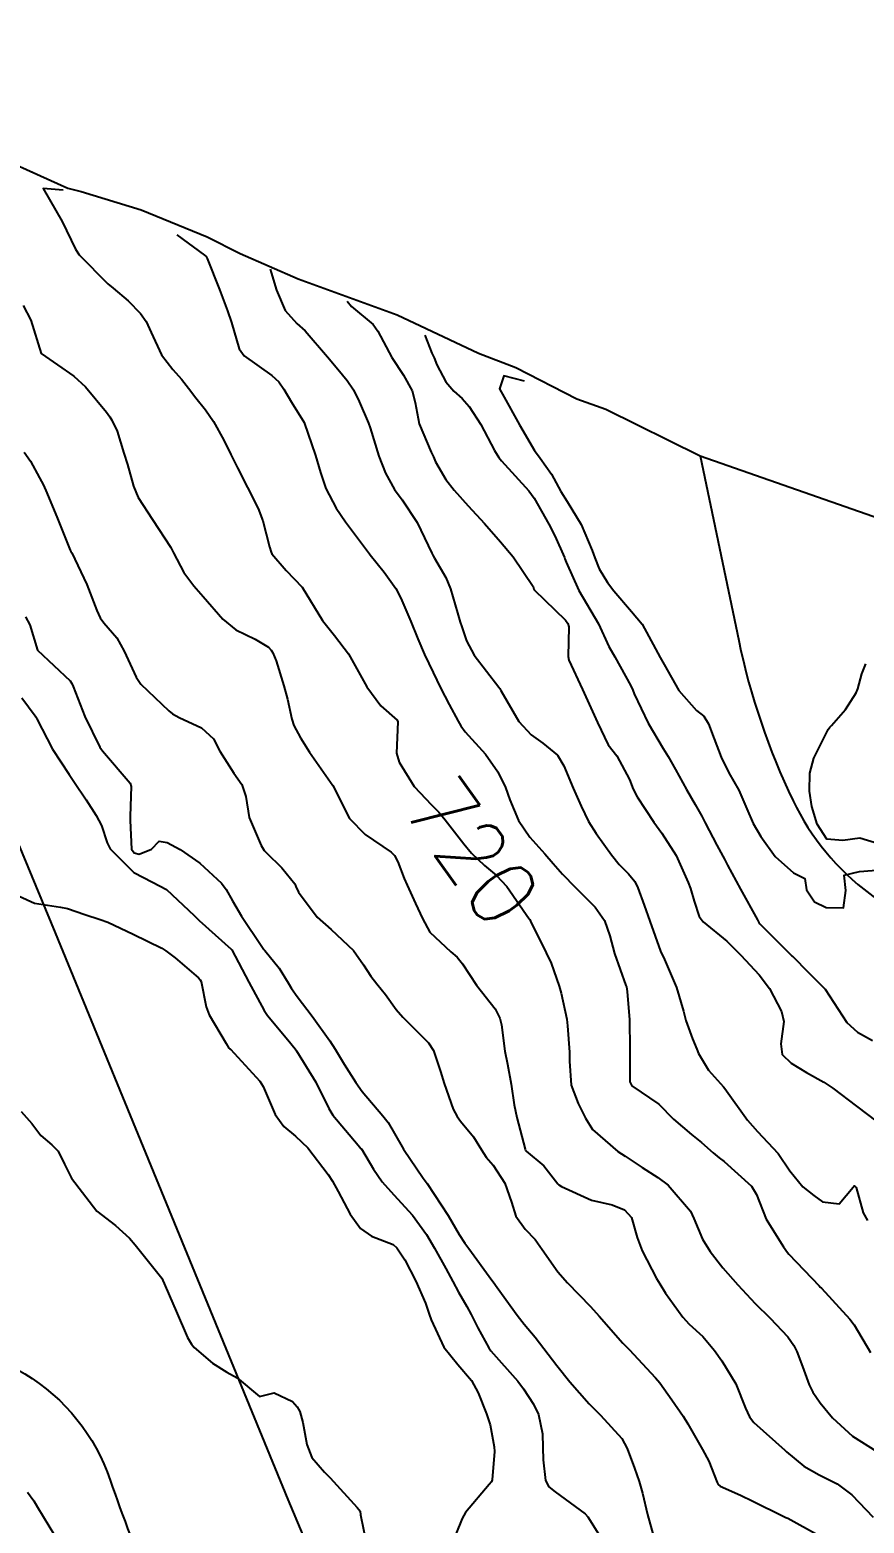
# Model space of a CAD drawing. Header units: metres. Extents: x 298520 to 308411, y 7433745 to 7450750.
# Drawn here: x 302659.7 to 302710.3, y 7441476.3 to 7441566.9 of the extents above; entities that cross this region are included whole.
import ezdxf
from ezdxf.enums import TextEntityAlignment as Align

# ---------------------------------------------------------------- set-up
doc = ezdxf.new("R2010")
doc.units = ezdxf.units.M
doc.header["$LTSCALE"] = 10
for name, color, linetype in [('Area', 45, 'Continuous'), ('Cotas', 45, 'Continuous'), ('Curvas de Nivel 1m', 11, 'Continuous'), ('Curvas de Nivel 5m', 15, 'Continuous'), ('Hidrografia', 140, 'Continuous'), ('Vias Primárias', 230, 'Continuous')]:
    doc.layers.add(name, color=color, linetype=linetype)
doc.styles.add('Style-STANDARD', font='STANDARD.shx')

msp = doc.modelspace()

# ---------------------------------------------------------------- linework, layer by layer
at = {"layer": 'Area'}
msp.add_polyline3d([(302656.337, 7441559.816, 721.219), (302661.981, 7441557.255, 720.468), (302662.79, 7441557.057, 720.236), (302666.432, 7441555.94, 719.958), (302670.438, 7441554.3, 719.59), (302672.439, 7441553.29, 719.191), (302675.958, 7441551.756, 718.719), (302681.96, 7441549.584, 717.849), (302686.893, 7441547.243, 716.49), (302689.166, 7441546.389, 715.93), (302692.849, 7441544.488, 714.67), (302694.616, 7441543.86, 715.09), (302700.336, 7441541.025, 714.2), (302714.164, 7441536.181, 718.668)], dxfattribs=at)
at = {"layer": 'Curvas de Nivel 1m', "flags": 128}
for points, elevation in [([(302668.603, 7441554.43), (302670.286, 7441553.201), (302670.378, 7441553.121), (302670.441, 7441552.993), (302671.181, 7441551.112), (302671.68, 7441549.827), (302671.918, 7441549.105), (302672.369, 7441547.511), (302672.674, 7441547.097), (302674.351, 7441545.888), (302674.782, 7441545.508), (302675.095, 7441545.069), (302675.551, 7441544.278), (302676.323, 7441543.05), (302677.007, 7441541.043), (302677.307, 7441540.015), (302677.633, 7441539.036), (302678.255, 7441537.852), (302678.833, 7441537.024), (302680.224, 7441535.16), (302680.283, 7441535.069), (302680.33, 7441535.008), (302681.183, 7441533.966), (302681.875, 7441532.985), (302682.194, 7441532.389), (302682.795, 7441530.974), (302683.209, 7441529.923), (302683.619, 7441528.965), (302684.137, 7441527.883), (302684.59, 7441526.953), (302685.111, 7441525.943), (302685.655, 7441524.937), (302685.815, 7441524.649), (302686.096, 7441524.278), (302687.313, 7441522.918), (302688.067, 7441521.848), (302688.542, 7441520.905), (302688.786, 7441520.162), (302689.325, 7441518.897), (302690.018, 7441517.891), (302690.913, 7441516.876), (302691.432, 7441516.303), (302691.991, 7441515.646), (302692.751, 7441514.852), (302693.971, 7441513.642), (302694.543, 7441512.834), (302694.869, 7441511.911), (302695.134, 7441510.828), (302695.837, 7441508.898), (302695.862, 7441508.821), (302695.908, 7441508.523), (302696.043, 7441506.818), (302696.078, 7441505.03), (302696.072, 7441504.817), (302696.082, 7441503.053), (302696.199, 7441502.815), (302697.826, 7441501.691), (302698.723, 7441500.781), (302699.804, 7441499.85), (302700.414, 7441499.375), (302701.134, 7441498.75), (302701.495, 7441498.449), (302701.788, 7441498.221), (302703.451, 7441496.723), (302703.765, 7441496.22), (302704.345, 7441494.714), (302705.385, 7441493.045), (302705.642, 7441492.701), (302705.721, 7441492.605), (302707.547, 7441490.672), (302707.621, 7441490.599), (302707.691, 7441490.525), (302709.419, 7441488.653), (302709.67, 7441488.314), (302710.671, 7441486.64)], 719), ([(302674.263, 7441552.35), (302674.312, 7441552.135), (302674.647, 7441551.076), (302675.175, 7441549.843), (302675.869, 7441549.058), (302676.386, 7441548.595), (302677.744, 7441547.036), (302678.355, 7441546.287), (302678.923, 7441545.596), (302679.307, 7441545.016), (302679.65, 7441544.324), (302680.224, 7441543.001), (302680.319, 7441542.718), (302680.855, 7441540.994), (302681.256, 7441539.968), (302681.801, 7441538.987), (302682.264, 7441538.357), (302683.18, 7441536.971), (302684.063, 7441535.123), (302684.139, 7441534.961), (302684.221, 7441534.816), (302684.911, 7441533.651), (302685.203, 7441532.945), (302685.623, 7441531.497), (302685.783, 7441530.936), (302685.875, 7441530.64), (302686.162, 7441529.796), (302686.627, 7441528.925), (302688.124, 7441526.999), (302688.185, 7441526.909), (302688.248, 7441526.783), (302689.339, 7441524.898), (302690.095, 7441524.096), (302690.804, 7441523.593), (302691.683, 7441522.866), (302692.073, 7441522.22), (302692.643, 7441520.854), (302693.117, 7441519.775), (302693.56, 7441518.845), (302694.022, 7441518.122), (302694.959, 7441516.826), (302695.418, 7441516.239), (302695.991, 7441515.659), (302696.374, 7441515.202), (302696.558, 7441514.811), (302696.94, 7441513.773), (302697.287, 7441512.8), (302697.936, 7441510.985), (302698.019, 7441510.789), (302698.106, 7441510.614), (302698.901, 7441508.78), (302699.328, 7441507.339), (302699.469, 7441506.774), (302699.872, 7441505.658), (302700.132, 7441505.032), (302700.237, 7441504.764), (302700.852, 7441503.755), (302701.759, 7441502.741), (302701.841, 7441502.64), (302703.219, 7441500.726), (302703.806, 7441500.04), (302705.074, 7441498.707), (302705.777, 7441497.657), (302706.565, 7441496.688), (302707.226, 7441496.146), (302707.754, 7441495.775), (302708.768, 7441495.644), (302709.616, 7441496.651), (302709.683, 7441496.732), (302709.763, 7441496.686), (302709.791, 7441496.65), (302710.217, 7441495.113), (302710.483, 7441494.639)], 718), ([(302678.933, 7441550.41), (302679.183, 7441550.091), (302680.501, 7441548.999), (302680.789, 7441548.594), (302681.637, 7441546.987), (302682.352, 7441545.922), (302682.881, 7441544.975), (302683.055, 7441544.254), (302683.289, 7441542.97), (302684.018, 7441541.242), (302684.156, 7441540.961), (302684.29, 7441540.664), (302684.922, 7441539.593), (302685.411, 7441538.943), (302686.259, 7441537.997), (302687.25, 7441536.92), (302688.232, 7441535.8), (302688.988, 7441534.902), (302690.205, 7441533.087), (302690.247, 7441532.933), (302690.275, 7441532.889), (302692.176, 7441531.063), (302692.316, 7441530.859), (302692.373, 7441530.656), (302692.331, 7441528.858), (302692.375, 7441528.633), (302693.198, 7441526.849), (302694.103, 7441524.84), (302694.75, 7441523.491), (302695.278, 7441522.822), (302696.062, 7441521.386), (302696.28, 7441520.808), (302696.514, 7441520.34), (302697.526, 7441518.795), (302698.023, 7441518.125), (302698.874, 7441516.781), (302699.619, 7441515.141), (302699.757, 7441514.772), (302699.975, 7441514.011), (302700.273, 7441513.072), (302700.515, 7441512.762), (302701.946, 7441511.59), (302702.809, 7441510.731), (302703.921, 7441509.545), (302704.551, 7441508.714), (302705.273, 7441507.325), (302705.411, 7441506.705), (302705.226, 7441505.35), (302705.317, 7441504.705), (302705.858, 7441504.18), (302706.778, 7441503.612), (302707.846, 7441503.021), (302708.391, 7441502.665), (302709.827, 7441501.574), (302711.067, 7441500.631)], 717), ([(302659.284, 7441550.139), (302659.742, 7441549.25), (302660.363, 7441547.24), (302662.349, 7441545.858), (302663.066, 7441545.213), (302664.328, 7441543.674), (302664.525, 7441543.397), (302664.658, 7441543.195), (302664.976, 7441542.527), (302665.376, 7441541.184), (302665.613, 7441540.507), (302665.967, 7441539.175), (302666.263, 7441538.488), (302667.129, 7441537.161), (302668.226, 7441535.467), (302668.344, 7441535.268), (302668.401, 7441535.147), (302669.014, 7441533.941), (302669.629, 7441533.129), (302670.193, 7441532.486), (302671.398, 7441531.108), (302672.167, 7441530.478), (302673.34, 7441529.909), (302674.156, 7441529.419), (302674.318, 7441529.241), (302674.414, 7441529.076), (302674.625, 7441528.594), (302675.096, 7441527.065), (302675.311, 7441526.258), (302675.568, 7441525.058), (302675.698, 7441524.655), (302676.092, 7441523.926), (302676.651, 7441523.044), (302678.053, 7441521.03), (302679.069, 7441519.02), (302680.019, 7441518.061), (302681.596, 7441516.986), (302681.804, 7441516.786), (302681.997, 7441516.392), (302682.39, 7441515.379), (302682.56, 7441514.974), (302683.083, 7441513.858), (302683.491, 7441512.965), (302683.951, 7441512.137), (302685.207, 7441510.941), (302685.603, 7441510.608), (302685.926, 7441510.2), (302686.777, 7441508.921), (302687.899, 7441507.488), (302688.193, 7441506.907), (302688.281, 7441506.512), (302688.488, 7441504.904), (302688.645, 7441504.112), (302688.881, 7441502.9), (302689.063, 7441501.659), (302689.222, 7441500.896), (302689.72, 7441498.964), (302689.75, 7441498.89), (302689.792, 7441498.837), (302690.864, 7441497.954), (302691.711, 7441496.861), (302691.772, 7441496.796), (302691.937, 7441496.692), (302693.758, 7441495.87), (302694.999, 7441495.583), (302695.75, 7441495.293), (302696.165, 7441494.814), (302696.525, 7441493.602), (302696.82, 7441492.804), (302697.698, 7441491.129), (302697.885, 7441490.788), (302698.242, 7441490.229), (302699.282, 7441488.774), (302699.669, 7441488.349), (302700.502, 7441487.598), (302701.204, 7441486.747), (302701.644, 7441486.124), (302702.509, 7441484.731), (302703.088, 7441483.245), (302703.322, 7441482.723), (302703.598, 7441482.384), (302705.473, 7441480.701), (302705.572, 7441480.607), (302706.617, 7441479.738), (302707.558, 7441479.204), (302708.642, 7441478.659), (302709.546, 7441478.007), (302710.84, 7441476.637)], 721), ([(302683.633, 7441548.34), (302684.072, 7441547.258), (302684.197, 7441546.962), (302684.359, 7441546.541), (302684.912, 7441545.515), (302685.408, 7441544.944), (302685.899, 7441544.498), (302686.334, 7441544.025), (302687.028, 7441542.923), (302687.861, 7441541.352), (302688.125, 7441540.912), (302688.291, 7441540.718), (302689.951, 7441538.893), (302690.266, 7441538.458), (302691.164, 7441536.876), (302691.526, 7441536.161), (302692.104, 7441534.862), (302692.137, 7441534.776), (302692.22, 7441534.568), (302692.975, 7441532.852), (302694.173, 7441530.84), (302694.796, 7441529.467), (302695.154, 7441528.825), (302696.127, 7441527.075), (302696.245, 7441526.809), (302696.334, 7441526.594), (302697.178, 7441524.799), (302698.088, 7441523.263), (302698.393, 7441522.787), (302698.849, 7441522.005), (302699.517, 7441520.775), (302700.044, 7441519.873), (302700.444, 7441519.171), (302700.647, 7441518.761), (302701.358, 7441517.404), (302701.708, 7441516.744), (302701.807, 7441516.549), (302701.998, 7441516.202), (302702.79, 7441514.732), (302703.811, 7441512.875), (302703.898, 7441512.721), (302703.962, 7441512.642), (302705.898, 7441510.7), (302705.933, 7441510.664), (302706.918, 7441509.68), (302707.913, 7441508.67), (302709.237, 7441506.656), (302709.877, 7441506.053), (302710.793, 7441505.557)], 716), ([(302659.339, 7441541.254), (302659.728, 7441540.689), (302660.277, 7441539.692), (302660.507, 7441539.238), (302660.717, 7441538.784), (302661.362, 7441537.229), (302662.138, 7441535.307), (302662.175, 7441535.22), (302662.222, 7441535.132), (302663.131, 7441533.211), (302663.753, 7441531.631), (302663.947, 7441531.202), (302664.17, 7441530.891), (302664.956, 7441529.983), (302665.4, 7441529.181), (302666.129, 7441527.591), (302666.414, 7441527.167), (302668.107, 7441525.548), (302668.327, 7441525.368), (302668.748, 7441525.144), (302670.097, 7441524.521), (302670.822, 7441523.851), (302671.212, 7441523.113), (302672.063, 7441521.783), (302672.531, 7441521.095), (302672.777, 7441520.362), (302672.982, 7441519.091), (302673.717, 7441517.382), (302673.905, 7441517.081), (302674.011, 7441516.964), (302674.966, 7441516.039), (302675.749, 7441515.054), (302675.825, 7441514.896), (302675.978, 7441514.553), (302677.108, 7441513.039), (302677.952, 7441512.282), (302679.317, 7441511.016), (302679.924, 7441510.154), (302680.369, 7441509.455), (302680.736, 7441508.998), (302681.255, 7441508.338), (302681.897, 7441507.432), (302682.298, 7441506.976), (302683.87, 7441505.406), (302684.162, 7441504.956), (302684.582, 7441503.681), (302684.812, 7441502.945), (302685.363, 7441501.401), (302685.599, 7441500.942), (302685.81, 7441500.673), (302686.594, 7441499.721), (302687.077, 7441498.921), (302687.358, 7441498.485), (302687.784, 7441498.001), (302688.491, 7441496.903), (302688.902, 7441495.752), (302689.161, 7441494.896), (302689.735, 7441494.121), (302690.333, 7441493.485), (302690.766, 7441492.874), (302691.703, 7441491.525), (302692.298, 7441490.854), (302693.679, 7441489.422), (302694.205, 7441488.835), (302695.657, 7441487.198), (302695.841, 7441487.004), (302696.03, 7441486.814), (302697.628, 7441485.102), (302697.889, 7441484.787), (302698.623, 7441483.77), (302699.317, 7441482.773), (302699.596, 7441482.311), (302700.475, 7441480.756), (302700.856, 7441480.041), (302701.37, 7441478.743), (302701.426, 7441478.617), (302701.551, 7441478.526), (302702.783, 7441477.969), (302703.542, 7441477.606), (302705.366, 7441476.702), (302705.532, 7441476.627), (302705.651, 7441476.578), (302707.516, 7441475.554)], 722), ([(302659.415, 7441531.251), (302659.693, 7441530.771), (302660.153, 7441529.24), (302662.125, 7441527.371), (302662.232, 7441527.219), (302662.309, 7441527.03), (302663.027, 7441525.211), (302663.93, 7441523.356), (302664.023, 7441523.201), (302664.082, 7441523.12), (302665.777, 7441521.174), (302665.833, 7441520.955), (302665.767, 7441519.174), (302665.762, 7441518.906), (302665.859, 7441517.172), (302666.009, 7441516.938), (302666.319, 7441516.856), (302667.063, 7441517.159), (302667.534, 7441517.639), (302668.017, 7441517.576), (302668.794, 7441517.142), (302670.001, 7441516.314), (302671.309, 7441515.11), (302671.598, 7441514.724), (302671.972, 7441514.039), (302672.512, 7441513.095), (302673.751, 7441511.267), (302673.884, 7441511.08), (302673.932, 7441511.017), (302674.796, 7441509.941), (302675.344, 7441509.059), (302675.562, 7441508.708), (302675.905, 7441508.232), (302676.807, 7441507.041), (302677.871, 7441505.537), (302678.193, 7441505.027), (302678.745, 7441504.13), (302679.452, 7441503.014), (302679.835, 7441502.458), (302681.092, 7441500.991), (302681.414, 7441500.591), (302681.802, 7441499.926), (302682.348, 7441498.974), (302683.534, 7441497.203), (302683.716, 7441496.961), (302683.772, 7441496.88), (302685.06, 7441494.947), (302685.731, 7441493.794), (302686.062, 7441493.271), (302686.311, 7441492.931), (302687.695, 7441491.028), (302687.778, 7441490.909), (302688.028, 7441490.568), (302689.248, 7441488.894), (302689.668, 7441488.358), (302690.334, 7441487.554), (302690.859, 7441486.872), (302691.638, 7441485.853), (302692.441, 7441484.852), (302693.61, 7441483.51), (302694.295, 7441482.833), (302695.582, 7441481.406), (302695.914, 7441480.815), (302696.36, 7441479.607), (302696.635, 7441478.804), (302696.847, 7441478.101), (302697.151, 7441476.796), (302697.513, 7441475.483)], 723), ([(302659.204, 7441526.344), (302660.001, 7441525.242), (302660.043, 7441525.182), (302660.101, 7441525.073), (302661.066, 7441523.23), (302662.06, 7441521.692), (302662.395, 7441521.217), (302663.099, 7441520.152), (302663.705, 7441519.203), (302664.027, 7441518.593), (302664.379, 7441517.557), (302664.564, 7441517.192), (302665.992, 7441515.755), (302667.122, 7441515.159), (302667.979, 7441514.718), (302669.656, 7441513.133), (302669.959, 7441512.843), (302671.897, 7441511.101), (302671.916, 7441511.083), (302671.932, 7441511.055), (302672.97, 7441509.089), (302673.896, 7441507.382), (302674.013, 7441507.197), (302674.106, 7441507.077), (302675.339, 7441505.59), (302675.772, 7441505.051), (302675.813, 7441505.001), (302675.862, 7441504.931), (302677.021, 7441503.038), (302677.819, 7441501.434), (302678.07, 7441501.027), (302679.593, 7441499.214), (302679.764, 7441499.01), (302679.793, 7441498.977), (302680.533, 7441497.751), (302681.043, 7441496.991), (302681.761, 7441496.193), (302682.887, 7441494.969), (302683.731, 7441493.797), (302684.236, 7441492.955), (302684.919, 7441491.734), (302685.337, 7441490.944), (302685.686, 7441490.285), (302686.178, 7441489.432), (302686.452, 7441488.928), (302686.862, 7441488.119), (302687.52, 7441486.912), (302687.65, 7441486.741), (302689.277, 7441484.893), (302689.618, 7441484.428), (302690.222, 7441483.494), (302690.525, 7441482.876), (302690.767, 7441481.69), (302690.8, 7441480.872), (302690.817, 7441480.123), (302690.957, 7441478.869), (302691.157, 7441478.474), (302691.546, 7441478.18), (302693.358, 7441476.842), (302693.53, 7441476.664), (302694.684, 7441474.828)], 724), ([(302659.165, 7441501.256), (302659.806, 7441500.522), (302660.349, 7441499.792), (302661.009, 7441499.232), (302661.408, 7441498.845), (302661.781, 7441498.054), (302662.212, 7441497.216), (302663.743, 7441495.2), (302664.882, 7441494.331), (302665.727, 7441493.568), (302666.074, 7441493.166), (302667.693, 7441491.15), (302668.565, 7441489.141), (302669.25, 7441487.541), (302669.487, 7441487.132), (302669.65, 7441486.936), (302670.756, 7441485.994), (302671.628, 7441485.444), (302672.248, 7441485.094), (302673.612, 7441483.954), (302674.503, 7441484.182), (302675.609, 7441483.665), (302675.891, 7441483.341), (302676.051, 7441483.053), (302676.25, 7441482.394), (302676.478, 7441481.046), (302676.777, 7441480.254), (302677.556, 7441479.364), (302677.908, 7441479.026), (302679.535, 7441477.232), (302679.642, 7441477.116), (302679.714, 7441477.007), (302679.748, 7441476.788), (302680.105, 7441475.001)], 726), ([(302659.542, 7441478.153), (302659.932, 7441477.639), (302660.148, 7441477.241), (302661.172, 7441475.561)], 727)]:
    msp.add_lwpolyline(points, dxfattribs=dict(at, elevation=elevation))
at = {"layer": 'Curvas de Nivel 5m', "flags": 128}
for points, elevation in [([(302661.703, 7441557.14), (302660.483, 7441557.24), (302661.643, 7441555.228), (302662.446, 7441553.558), (302662.681, 7441553.218), (302664.417, 7441551.455), (302664.73, 7441551.195), (302665.653, 7441550.429), (302666.398, 7441549.652), (302666.74, 7441549.167), (302667.049, 7441548.497), (302667.677, 7441547.157), (302668.354, 7441546.264), (302668.878, 7441545.672), (302669.316, 7441545.135), (302669.759, 7441544.55), (302670.33, 7441543.808), (302670.825, 7441543.115), (302671.444, 7441541.971), (302671.872, 7441541.104), (302672.285, 7441540.294), (302672.885, 7441539.094), (302673.523, 7441537.818), (302673.816, 7441537.084), (302674.227, 7441535.497), (302674.317, 7441535.171), (302674.364, 7441535.078), (302675.222, 7441534.074), (302676.203, 7441533.05), (302677.438, 7441531.037), (302678.164, 7441530.132), (302679.012, 7441529.021), (302680.123, 7441527.01), (302680.972, 7441525.858), (302681.954, 7441524.982), (302682.002, 7441524.881), (302681.93, 7441522.982), (302682.075, 7441522.444), (302682.993, 7441520.971), (302684.042, 7441519.852), (302684.492, 7441519.408), (302684.873, 7441518.947), (302686.011, 7441517.483), (302686.476, 7441516.925), (302687.254, 7441516.176), (302687.989, 7441515.567), (302688.603, 7441514.904), (302689.963, 7441512.941), (302689.986, 7441512.912), (302690.001, 7441512.889), (302690.05, 7441512.8), (302691.004, 7441510.874), (302691.3, 7441510.243), (302691.789, 7441508.862), (302691.906, 7441508.423), (302692.242, 7441506.856), (302692.297, 7441506.437), (302692.422, 7441504.854), (302692.414, 7441504.298), (302692.509, 7441502.853), (302692.932, 7441501.743), (302693.392, 7441500.844), (302693.806, 7441500.155), (302695.345, 7441498.824), (302695.79, 7441498.539), (302696.828, 7441497.849), (302697.777, 7441497.244), (302698.402, 7441496.784), (302699.749, 7441495.196), (302699.96, 7441494.767), (302700.484, 7441493.512), (302700.938, 7441492.752), (302701.708, 7441491.775), (302702.619, 7441490.731), (302703.682, 7441489.606), (302704.587, 7441488.711), (302705.662, 7441487.573), (302706.02, 7441487.058), (302706.198, 7441486.692), (302706.55, 7441485.775), (302706.949, 7441484.68), (302707.167, 7441484.225), (302707.612, 7441483.571), (302708.37, 7441482.662), (302709.587, 7441481.561), (302711.048, 7441480.635)], 720), ([(302689.683, 7441545.56), (302688.439, 7441545.866), (302688.171, 7441545.085), (302688.262, 7441544.911), (302688.341, 7441544.763), (302689.383, 7441542.899), (302690.3, 7441541.353), (302690.627, 7441540.885), (302691.315, 7441539.906), (302691.893, 7441538.866), (302692.264, 7441538.259), (302693.129, 7441536.851), (302693.797, 7441535.275), (302693.942, 7441534.843), (302694.216, 7441534.177), (302694.718, 7441533.343), (302695.098, 7441532.827), (302696.184, 7441531.58), (302696.815, 7441530.804), (302697.631, 7441529.322), (302697.921, 7441528.792), (302698.147, 7441528.371), (302699.053, 7441526.781), (302700.111, 7441525.582), (302700.566, 7441525.222), (302700.853, 7441524.759), (302701.195, 7441523.855), (302701.612, 7441522.747), (302702.069, 7441521.799), (302702.677, 7441520.734), (302703.168, 7441519.602), (302703.553, 7441518.725), (302704.021, 7441517.929), (302704.883, 7441516.711), (302705.993, 7441515.723), (302706.677, 7441515.376), (302706.779, 7441514.688), (302707.271, 7441513.976), (302707.973, 7441513.632), (302709.03, 7441513.601), (302709.166, 7441514.658), (302709.064, 7441515.588), (302709.995, 7441515.814), (302711.266, 7441515.902)], 715), ([(302711.163, 7441517.486), (302710.021, 7441517.823), (302708.987, 7441517.692), (302708.019, 7441517.77), (302707.433, 7441518.679), (302707.104, 7441519.745), (302706.972, 7441520.686), (302706.984, 7441521.772), (302707.223, 7441522.683), (302708.1, 7441524.42), (302708.205, 7441524.566), (302708.305, 7441524.668), (302709.144, 7441525.628), (302709.809, 7441526.653), (302709.898, 7441526.88), (302710.14, 7441527.806), (302710.383, 7441528.412)], 715), ([(302659.032, 7441514.313), (302659.969, 7441513.89), (302661.55, 7441513.641), (302661.966, 7441513.569), (302663.018, 7441513.209), (302663.958, 7441512.905), (302664.418, 7441512.731), (302665.946, 7441512.01), (302667.684, 7441511.152), (302667.931, 7441511.002), (302668.495, 7441510.577), (302669.915, 7441509.358), (302670.023, 7441509.237), (302670.081, 7441509.127), (302670.369, 7441507.595), (302670.556, 7441507.12), (302671.594, 7441505.378), (302671.752, 7441505.102), (302671.82, 7441505.058), (302671.862, 7441505.03), (302673.642, 7441503.082), (302673.838, 7441502.775), (302674.555, 7441501.069), (302675.081, 7441500.336), (302675.8, 7441499.749), (302676.547, 7441499.042), (302677.777, 7441497.439), (302678.035, 7441497.027), (302678.385, 7441496.403), (302679.117, 7441495.016), (302679.734, 7441494.16), (302680.411, 7441493.681), (302681.725, 7441493.182), (302681.939, 7441492.978), (302682.425, 7441492.26), (302683.103, 7441490.966), (302683.68, 7441489.625), (302683.901, 7441488.958), (302684.018, 7441488.608), (302684.797, 7441486.949), (302685.637, 7441485.911), (302686.463, 7441484.927), (302686.871, 7441484.176), (302687.389, 7441482.913), (302687.593, 7441482.243), (302687.844, 7441480.907), (302687.856, 7441480.622), (302687.722, 7441478.908), (302687.681, 7441478.779), (302687.55, 7441478.632), (302686.115, 7441476.931), (302685.906, 7441476.556), (302685.513, 7441475.606)], 725)]:
    msp.add_lwpolyline(points, dxfattribs=dict(at, elevation=elevation))
at = {"layer": 'Hidrografia', "elevation": 714.2}
msp.add_lwpolyline([(302700.336, 7441541.025), (302702.676, 7441529.816, 0.060827), (302705.973, 7441520.104, 0.120818), (302710.637, 7441514.444, -0.093199), (302723.044, 7441500.961, 0.011784), (302740.918, 7441473.773, -0.193209), (302745.336, 7441454.328, 0.24945), (302748.59, 7441444.849, -0.151727), (302753.489, 7441436.261, -0.124643), (302753.184, 7441426.382, 0.022104), (302751.776, 7441420.488, 0.184987), (302756.898, 7441391.597, 0.13364), (302768.45, 7441380.534, -0.312432), (302772.114, 7441373.268, -0.005152), (302770.671, 7441363.65, 0.111738), (302772.757, 7441330.775, 0.094308), (302782.682, 7441311.429, -0.030405)], format="xyb", dxfattribs=at)
at = {"layer": 'Vias Primárias', "elevation": 722.84}
msp.add_lwpolyline([(302638.415, 7441566.861), (302643.491, 7441554.86), (302661.227, 7441512.085), (302675.331, 7441477.715), (302702.462, 7441413.184), (302703.786, 7441410.297, 0.106953), (302706.411, 7441406.795, 0.176096), (302716.402, 7441402.966, 0.070869), (302719.991, 7441403.413), (302766.122, 7441413.91), (302804.964, 7441422.634), (302815.23, 7441425.01), (302830.8, 7441428.366, 0.04105), (302840.095, 7441431.184, 0.098203), (302850.709, 7441438.02, -0.404033)], format="xyb", dxfattribs=at)
at = {"layer": 'Vias Primárias'}
msp.add_lwpolyline([(302601.289, 7441418.944, -0.11963), (302602.747, 7441425.914, -0.077255), (302605.268, 7441429.609), (302620.519, 7441451.826), (302635.671, 7441473.05), (302642.767, 7441483.062, -0.203222), (302649.577, 7441487.267, -0.175071), (302659.372, 7441485.338, -0.17801), (302664.56, 7441478.889, 0.022786), (302667.137, 7441472.258), (302676.015, 7441450.821), (302691.621, 7441413.841)], format="xyb", dxfattribs=at)

# ---------------------------------------------------------------- texts
at = {"layer": 'Cotas', "style": 'Style-STANDARD'}
msp.add_text('720', height=4, rotation=305.63657, dxfattribs=at).set_placement((302686.535, 7441517.02, 720), align=Align.MIDDLE_CENTER)

doc.saveas('drawing.dxf')
